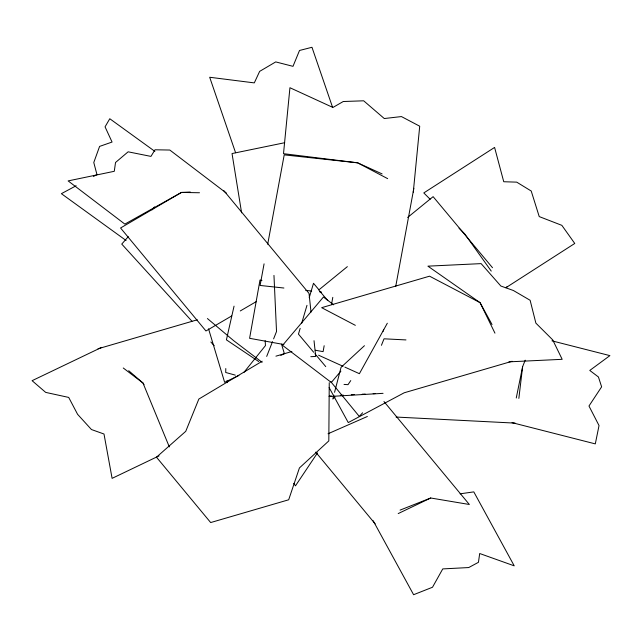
<?xml version="1.0" encoding="UTF-8"?>
<svg xmlns="http://www.w3.org/2000/svg" width="642" height="642" viewBox="0 0 642 642"><rect width="100%" height="100%" fill="white"/><g stroke="black" fill="none" stroke-linecap="round" stroke-linejoin="round"><path stroke-width="0.96" d="M329.25 382.656L328.816 440.91L299.421 467.946L288.683 499.781L210.672 522.556L156.479 457.192L185.747 431.328L198.851 399.043L262.169 361.229M225.791 368.548L225.719 372.488L235.285 375.121M413.288 192.159L419.716 126.209L401.427 116.571L384.285 118.537L363.669 100.802L343.261 101.516L332.917 107.463L289.935 87.721L283.507 153.679L357.626 162.819L382.11 173.918M518.848 398.393L522.62 366.686L525.196 360.194M324.162 345.717L323.103 351.639L315.262 350.219M331.561 304.26L332.797 297.35M264.079 263.854L260.09 285.449L283.9 288.025M267.706 244.217L284.213 154.866L357.626 162.819L387.664 178.653M395.705 286.509L413.849 188.299M516.264 398L522.62 366.686M234.049 306.154L226.409 339.851L258.742 361.566M333.808 395.191L332.805 399.035L335.004 397.013M334.562 392.302L341.071 367.304L364.447 345.701M383.17 331.32L383.675 329.394M300.159 328.367L298.458 334.121L313.689 352.257M301.579 323.576L306.972 305.351M309.235 297.671L313.497 283.291L318.568 289.333M266.687 356.414L272.521 341.632M273.612 338.864L276.525 331.481L273.965 275.41M381.436 345.3L384.02 338.807L405.977 339.923M387.319 323.231L359.392 373.692L344.882 367.12M317.501 452.883L295.472 485.825L293.731 483.378M350.757 380.586L348.004 384.67L344.032 384.422M243.791 372.553L265.451 345.597L265.178 340.653M340.886 371.148L331.312 382.471L282.56 345.356L323.432 297.037L333.655 304.822M128.32 236.649L121.755 244.08L191.95 321.225M151.961 209.894L154.586 206.917M362.61 412.782L359.271 416.393L330.782 381.693M347.354 266.647L318.761 289.975L327.773 300.584M407.622 217.469L433.117 196.661L492.51 267.73M507.1 286.733L505.888 287.72L574.759 243.462L561.846 225.342L539.224 216.587L531.223 191.027L516.714 182.143L503.745 181.742L494.589 147.427L423.8 192.921L430.14 199.261M231.69 315.952L205.962 330.975L120.56 227.99L181.461 192.431L190.289 192.014M240.268 310.945L256.567 301.435M76.133 185.755L61.383 193.675L126.073 240.493M93.491 176.438L96.958 174.576L93.78 162.514L99.598 146.408L112.061 142.051L105.055 126.835L109.782 118.738L154.874 151.376M101.613 347.378L32.1 380.682L45.686 392.39L68.702 397.422L77.602 414.323L91.453 429.538L103.996 434.016L112.101 478.362L159.039 455.876M238.904 375.482L224.636 382.319L208.546 328.824M280.811 355.403L284.382 353.694L281.509 344.144M398.2 513.576L430.718 497.999L469.35 504.492L383.956 401.507M328.038 433.759L367.36 416.481M400.086 510.109L430.718 497.999M98.025 348.775L197.303 319.788M275.924 356.166L291.893 351.503M512.107 361.277L404.219 392.776L348.261 422.572L329.129 387.575M284.671 142.725L232.035 153.558L241.601 212.823M460.089 493.826L473.804 491.884L514.226 565.843L479.694 553.516L478.451 562.304L468.732 567.552L442.755 568.908L432.507 587.245L413.6 594.717L373.171 520.758M329.306 396.018L331.312 395.889M340.316 395.328L343.318 395.135M383.057 393.337L329.089 396.539M310.792 356.687L315.695 356.454L314.034 340.693M508.954 361.847L562.175 359.319L552.69 339.867L535.877 323.127L530.123 300.279L513.391 290.505L500.848 286.027L481.123 263.621L427.901 266.157L480.072 302.663L492.029 324.531M351.286 394.726L354.272 394.581M362.224 394.204L365.21 394.068M373.163 393.682L375.153 393.594M199.493 192.752L181.461 192.431L124.853 224.098L68.132 180.908L114.284 171.294L115.528 162.498L128.127 151.817L150.958 156.399L155.003 149.779L169.817 150.043L226.53 193.234M396.074 417.051L515.117 423.118M305.728 290.393L311.675 291.035M319.612 291.893L321.602 292.11M261.952 280.426L259.994 280.072L249.594 338.31L283.9 344.529M551.959 340.846L609.9 355.62L589.781 370.442L598.432 376.982L601.626 386.837L588.971 406.009L599.026 425.558L595.303 443.887L512.051 422.653M318.584 355.203L343.069 366.293M355.339 325.333L321.658 307.678L429.546 276.18L480.072 302.663L494.95 333.15M262.088 362.313L233.696 340.693L207.414 318.544M123.256 367.994L142.973 383.009L144.033 384.71M128.689 370.699L142.973 383.009L169.319 446.904M459.022 228.167L464.656 233.808L491.25 271.109M210.849 342.001L214.227 345.709M314.957 353.774L325.751 366.614M223.641 190.433L309.035 293.418L311.017 312.132M315.695 452.112L375.169 523.848M332.612 107.423L311.972 47.283L299.509 50.477L292.993 66.335L275.723 61.913L259.641 71.382L254.304 82.89L209.685 77.257L235.59 152.74M227.027 380.706L227.14 382.68"/></g></svg>
